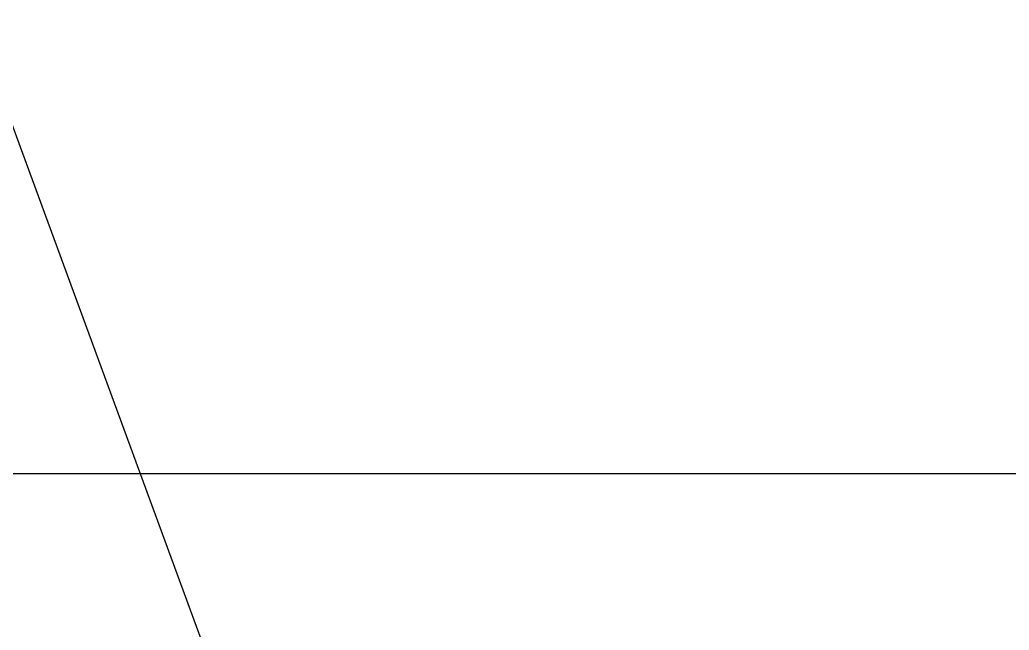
# Model space of a CAD drawing. Header units: millimetres. Extents: x 379264 to 1158416, y -283062 to 356890.
# Drawn here: x 725596.2 to 725719.1, y -20044.3 to -19968.4 of the extents above; entities that cross this region are included whole.
import ezdxf

# ---------------------------------------------------------------- set-up
doc = ezdxf.new("R2010")
doc.units = ezdxf.units.MM
doc.linetypes.add('BLOCK A - CHI TIET THANG 2$0$Center101', pattern=[13, 10, -1, 1, -1])
for name, color, linetype in [('BLOCK A - CHI TIET THANG 1$0$Dim 100', 1, 'Continuous'), ('BLOCK A - CHI TIET THANG 2$0$Basement Grid Line', 250, 'BLOCK A - CHI TIET THANG 2$0$Center101'), ('BLOCK A - CHI TIET THANG 2$0$DnW', 20, 'Continuous'), ('keyplan TANG 1$0$mb_unitmix twa 1-20$0$Net thay Tran', 250, 'Continuous')]:
    doc.layers.add(name, color=color, linetype=linetype)
doc.styles.add('[PMDC2013]STYLE', font='arial.ttf', dxfattribs={"width": 0.8})
doc.dimstyles.new('BLOCK A - CHI TIET THANG 1$0$Dim 50 (A1-A2)', dxfattribs={"dimscale": 50, "dimtxt": 2.5, "dimasz": 0.7, "dimexe": 1, "dimexo": 1, "dimgap": 1, "dimtad": 1, "dimdec": 0, "dimzin": 12, "dimdsep": 46, "dimtxsty": '[PMDC2013]STYLE', "dimblk": 'ARCHTICK', "dimcen": 0, "dimdle": 1, "dimclrd": 2, "dimclre": 2, "dimclrt": 4, "dimadec": 0, "dimazin": 0, "dimtfac": 1, "dimtdec": 0, "dimtix": 1, "dimtmove": 2, "dimatfit": 3, "dimldrblk": 'ARCHTICK', "dimfxl": 1, "dimtolj": 1, "dimtzin": 0, "dimarcsym": 0})

# ---------------------------------------------------------------- blocks, each defined once
blk = doc.blocks.new('keyplan TANG 1')
at = {"layer": 'keyplan TANG 1$0$mb_unitmix twa 1-20$0$Net thay Tran'}
blk.add_lwpolyline([(10450, 147850), (10450, 95350), (12250, 95350), (12250, 141250), (12450, 141250), (12450, 141050), (46748.5, 141050), (46748.5, 142850), (12450, 142850), (12450, 142650), (12250, 142650), (12250, 147850)], close=True, dxfattribs=at)
blk = doc.blocks.new('_ArchTick')
at = {"color": 0, "linetype": 'ByBlock', "const_width": 0.15}
blk.add_lwpolyline([(-0.5, -0.5), (0.5, 0.5)], dxfattribs=at)
blk = doc.blocks.new('A$C70971DB5')
at = {"layer": 'BLOCK A - CHI TIET THANG 2$0$DnW', "xscale": 0.02, "yscale": 0.02, "zscale": 0.02}
blk.add_blockref('keyplan TANG 1', (-344.3, 957.46), dxfattribs=at)
at = {"layer": 'BLOCK A - CHI TIET THANG 1$0$Dim 100'}
blk.add_leader([(10.2, 3720.47), (-229.18, 4372.45), (-1293.09, 4372.45)], dimstyle='BLOCK A - CHI TIET THANG 1$0$Dim 50 (A1-A2)', override={"dimasz": 1, "dimtad": 0}, dxfattribs=at)

msp = doc.modelspace()

# ---------------------------------------------------------------- block references
at = {"layer": 'BLOCK A - CHI TIET THANG 2$0$Basement Grid Line'}
msp.add_blockref('A$C70971DB5', (725635.45, -23839.35), dxfattribs=at)

doc.saveas('drawing.dxf')
